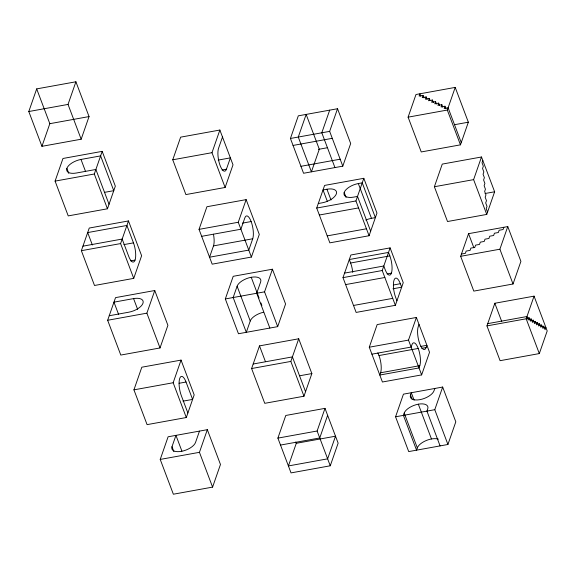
<?xml version="1.0" encoding="UTF-8"?>
<svg xmlns="http://www.w3.org/2000/svg" width="576" height="576" viewBox="0 0 576 576"><rect width="100%" height="100%" fill="white"/><g stroke="black" fill="none" stroke-linecap="round" stroke-linejoin="round"><path stroke-width="0.86" d="M28.8 111.528L36.684 88.891L75.91 81.785L89.05 116.575L81.166 139.212L41.94 146.318L28.8 111.528L68.026 104.422L75.91 81.785M41.94 146.318L49.824 123.682L36.684 88.891M55.087 181.109L62.971 158.472L102.19 151.366L115.337 186.156L107.453 208.793L68.227 215.899L55.087 181.109L94.306 174.002L102.19 151.366M81.367 250.69L89.251 228.046L128.477 220.939L141.617 255.73L133.733 278.374L94.507 285.48L81.367 250.69L120.593 243.583L128.477 220.939M107.654 320.27L115.538 297.626L154.757 290.52L167.904 325.31L160.02 347.954L120.794 355.061L107.654 320.27L146.873 313.164L154.757 290.52M172.757 159.79L180.641 137.153L219.866 130.046L233.006 164.837L225.122 187.474L185.897 194.58L172.757 159.79L211.982 152.683L219.866 130.046M133.934 389.844L141.818 367.207L181.044 360.101L194.184 394.891L186.3 417.528L147.082 424.634L133.934 389.844L173.16 382.745L181.044 360.101M222.494 137.002L218.549 148.32A12.636 4.075 79.7 0 0 220.126 165.55A12.636 4.075 79.7 0 0 226.433 169.2L230.378 157.874L218.174 160.085M199.037 229.37L206.921 206.734L246.146 199.627L259.286 234.418L251.402 257.054L212.184 264.161L199.037 229.37L238.262 222.264L246.146 199.627M213.466 234.209A12.636 4.075 79.7 0 1 213.494 245.88L209.556 257.206L248.774 250.099L252.72 238.774A12.636 4.075 79.7 0 0 251.143 221.551A12.636 4.075 79.7 0 0 244.836 217.901L240.89 229.226L201.665 236.326M160.222 459.425L168.106 436.788L207.331 429.682L220.471 464.472L212.587 487.109L173.362 494.215L160.222 459.425L199.447 452.318L207.331 429.682M173.887 451.656L172.008 446.688L175.946 435.362L181.894 451.102M225.324 298.951L233.208 276.307L272.434 269.208L285.574 303.991L277.69 326.635L238.464 333.742L225.324 298.951L264.55 291.845L272.434 269.208M269.842 328.054L256.702 293.263L260.647 281.945A12.636 5.926 -20.7 0 0 251.244 277.286A12.636 5.926 -20.7 0 0 237.11 286.207L233.165 297.526L246.312 332.316L250.25 320.998A12.636 5.926 -20.7 0 1 263.318 312.293M290.426 138.47L298.31 115.834L337.536 108.727L350.676 143.518L342.792 166.154L303.566 173.261L290.426 138.47L329.652 131.371L337.536 108.727M199.483 431.1L195.538 442.426A12.636 5.926 -20.7 0 1 181.411 451.346A12.636 5.926 -20.7 0 1 172.008 446.688M329.688 110.153L321.804 132.79L334.951 167.58M251.604 368.532L259.488 345.888L298.714 338.782L311.861 373.572L303.977 396.216L264.751 403.322L251.604 368.532L290.83 361.426L298.714 338.782M316.714 208.051L324.598 185.414L363.816 178.308L376.963 213.098L369.079 235.735L329.854 242.842L316.714 208.051L355.932 200.945L363.816 178.308M277.891 438.113L285.775 415.469L325.001 408.362L338.141 443.153L330.257 465.79L291.031 472.896L277.891 438.113L317.117 431.006L325.001 408.362M342.994 277.632L350.878 254.995L390.103 247.889L403.243 282.679L395.359 305.316L356.134 312.422L342.994 277.632L382.219 270.526L390.103 247.889M408.096 117.158L415.98 94.514L455.206 87.408L468.346 122.198L460.462 144.842L421.243 151.949L408.096 117.158L447.322 110.052L455.206 87.408M420.84 96.293L419.904 93.809L419.119 96.07L423.036 95.357L422.251 97.625L426.175 96.912L427.111 99.396M426.175 96.912L425.383 99.18L429.307 98.467L429.934 100.123M429.307 98.467L428.515 100.728L432.439 100.022L433.382 102.506M432.439 100.022L431.654 102.283L435.571 101.57L436.514 104.062M435.571 101.57L434.786 103.838L438.71 103.126L439.646 105.61M327.629 415.325L319.745 437.962L280.519 445.068M438.71 103.126L437.918 105.394L441.842 104.681L442.778 107.165M441.842 104.681L441.05 106.942L444.974 106.236L445.918 108.72M444.974 106.236L444.19 108.497L448.114 107.784L461.254 142.574M369.281 347.213L377.165 324.576L416.383 317.47L429.53 352.26L421.646 374.897L382.421 382.003L369.281 347.213L408.499 340.106L416.383 317.47M434.383 186.739L442.267 164.095L481.493 156.989L494.633 191.779L486.749 214.423L447.523 221.522L434.383 186.739L473.609 179.633L481.493 156.989M377.827 352.944A12.636 4.075 79.7 0 1 380.578 372.78L379.793 375.041L419.018 367.942L419.803 365.674A12.636 4.075 79.7 0 0 418.226 348.444A12.636 4.075 79.7 0 0 411.919 344.801L411.134 347.062L371.909 354.168M419.018 324.425L418.226 326.686A12.636 4.075 79.7 0 0 419.803 343.915A12.636 4.075 79.7 0 0 426.11 347.566L426.902 345.298L420.797 346.406M482.803 160.466L482.018 162.734L483.329 166.212L482.544 168.473L483.854 171.958L483.07 174.218L484.38 177.696L483.595 179.964L484.906 183.442L484.121 185.702L485.431 189.187L484.646 191.448L485.957 194.926L485.172 197.194L486.482 200.671L485.698 202.932L487.008 206.41L486.223 208.678L487.534 212.155M395.561 416.794L403.445 394.15L442.67 387.043L455.81 421.834L447.926 444.478L408.708 451.584L395.561 416.794L434.786 409.687L442.67 387.043M440.086 445.896L426.938 411.106L427.73 408.845A12.636 5.926 -20.7 0 0 418.327 404.186A12.636 5.926 -20.7 0 0 404.194 413.107L403.409 415.368L416.549 450.158L417.341 447.898A12.636 5.926 -20.7 0 1 426.182 440.546A12.636 5.926 -20.7 0 1 438.358 439.15M412.07 399.139L410.501 394.992L411.293 392.731L414.108 400.183M460.663 256.313L468.547 233.676L507.773 226.57L520.913 261.36L513.029 283.997L473.81 291.103L460.663 256.313L499.889 249.206L507.773 226.57M434.822 388.469L434.038 390.73A12.636 5.926 -20.7 0 1 419.904 399.658A12.636 5.926 -20.7 0 1 410.501 394.992M503.849 227.282L503.064 229.543L499.14 230.256L498.355 232.517L494.431 233.23L493.639 235.49L489.722 236.203L488.93 238.471L485.006 239.177L484.222 241.445L480.298 242.15L479.513 244.418L475.589 245.131L474.797 247.392L470.873 248.105L470.088 250.366L466.164 251.078L465.379 253.339L461.455 254.052M486.95 325.894L494.834 303.257L534.06 296.15L547.2 330.941L539.316 353.578L500.09 360.684L486.95 325.894L526.176 318.787L534.06 296.15M527.321 318.053L529.063 317.743L528.278 320.004L526.961 316.526L487.735 323.633M529.423 319.27L531.166 318.953L530.381 321.221L529.063 317.743M531.526 320.486L533.268 320.17L532.483 322.438L531.166 318.953M533.628 321.703L535.37 321.386L534.586 323.647L533.268 320.17M535.73 322.913L537.473 322.603L536.688 324.864L535.37 321.386M537.833 324.13L539.575 323.813L538.79 326.081L537.473 322.603M539.935 325.346L541.678 325.03L540.893 327.298L539.575 323.813M542.038 326.563L543.78 326.246L542.995 328.507L541.678 325.03M49.824 123.682L89.05 116.575M68.746 173.34L66.874 168.365A12.636 5.926 -20.7 0 1 81 159.444L100.613 155.894L113.76 190.678L104.378 192.377M293.054 145.433L332.28 138.326M318.427 149.364L327.139 147.78M454.399 124.726L468.346 122.198M222.077 169.985L226.433 169.2M300.938 166.306L340.164 159.199M318.29 203.522L322.207 202.817A12.636 5.926 -20.7 0 0 336.341 193.889A12.636 5.926 -20.7 0 0 326.938 189.23L323.021 189.943L327.398 201.535M346.068 197.438L344.189 192.47A12.636 5.926 -20.7 0 1 358.322 183.55L362.239 182.837L375.386 217.627L371.462 218.333A12.636 5.926 -20.7 0 0 365.796 220.075M82.944 246.161L122.17 239.054L128.743 256.45A12.636 4.075 79.7 0 0 135.05 260.093A12.636 4.075 79.7 0 0 133.474 242.863L126.9 225.468L87.674 232.574L92.369 245.002M123.883 244.606L133.474 242.863M242.424 223.128L251.143 221.551M319.342 215.014L358.56 207.907M485.042 193.514L494.633 191.779M130.687 260.885L135.05 260.093M213.494 245.88L252.72 238.774M327.226 235.886L366.451 228.78M109.231 315.742L128.844 312.185A12.636 5.926 -20.7 0 0 142.97 303.264A12.636 5.926 -20.7 0 0 133.574 298.606L113.962 302.155L118.656 314.582M389.837 255.895L388.526 252.418L349.301 259.524L350.618 263.002L389.837 255.895A12.636 4.075 79.7 0 1 391.421 273.125L387.058 273.91M344.57 273.103L383.796 265.997L385.106 269.482A12.636 4.075 79.7 0 0 391.421 273.125M345.622 284.594L384.847 277.488M393.379 284.99L400.356 283.723L401.666 287.208L392.954 288.785M353.506 305.467L392.731 298.361M253.181 364.003L292.406 356.897L305.554 391.687M179.064 383.285L186.041 382.025L192.607 399.42L183.024 401.155M379.001 355.55L418.226 348.444M421.754 348.35L426.11 347.566M544.14 327.773L545.882 327.463L545.098 329.724L543.78 326.246M299.657 375.782L311.861 373.572M380.578 372.78L419.803 365.674M447.322 110.052L460.462 144.842M473.609 179.633L486.749 214.423M499.889 249.206L513.029 283.997M526.176 318.787L539.316 353.578M423.036 95.357L423.979 97.848M468.547 233.676L473.868 247.759M494.834 303.257L501.718 321.48M358.322 183.55L371.462 218.333M370.656 231.206L357.509 196.423L353.592 197.129A12.636 5.926 -20.7 0 1 344.189 192.47M396.936 300.787L395.626 297.31A12.636 4.075 79.7 0 1 394.049 280.08A12.636 4.075 79.7 0 1 400.356 283.723M329.652 131.371L342.792 166.154M355.932 200.945L369.079 235.735M382.219 270.526L395.359 305.316M408.499 340.106L421.646 374.897M434.786 409.687L447.926 444.478M418.327 404.186L431.467 438.97M326.938 189.23L331.006 200.002M404.194 413.107L417.341 447.898M211.982 152.683L225.122 187.474M238.262 222.264L251.402 257.054M264.55 291.845L277.69 326.635M290.83 361.426L303.977 396.216M317.117 431.006L330.257 465.79M251.244 277.286L259.063 297.994M260.942 302.962L261.878 305.446M237.11 286.207L250.25 320.998M259.488 345.888L265.435 361.627M295.79 441.979L296.417 443.635M109.03 204.264L95.882 169.474L76.27 173.03A12.636 5.926 -20.7 0 1 66.874 168.365M187.877 413.006L181.31 395.611A12.636 4.075 79.7 0 1 179.734 378.382A12.636 4.075 79.7 0 1 186.041 382.025M68.026 104.422L81.166 139.212M94.306 174.002L107.453 208.793M120.593 243.583L133.733 278.374M146.873 313.164L160.02 347.954M173.16 382.745L186.3 417.528M199.447 452.318L212.587 487.109M81 159.444L85.385 171.043M133.574 298.606L137.642 309.37M350.618 263.002A12.636 4.075 79.7 0 1 352.714 272.369M306.158 114.415L298.274 137.052L311.414 171.842L319.298 149.206L306.158 114.415M296.287 443.304L288.403 465.941L327.629 458.834L335.513 436.198L296.287 443.304"/></g></svg>
